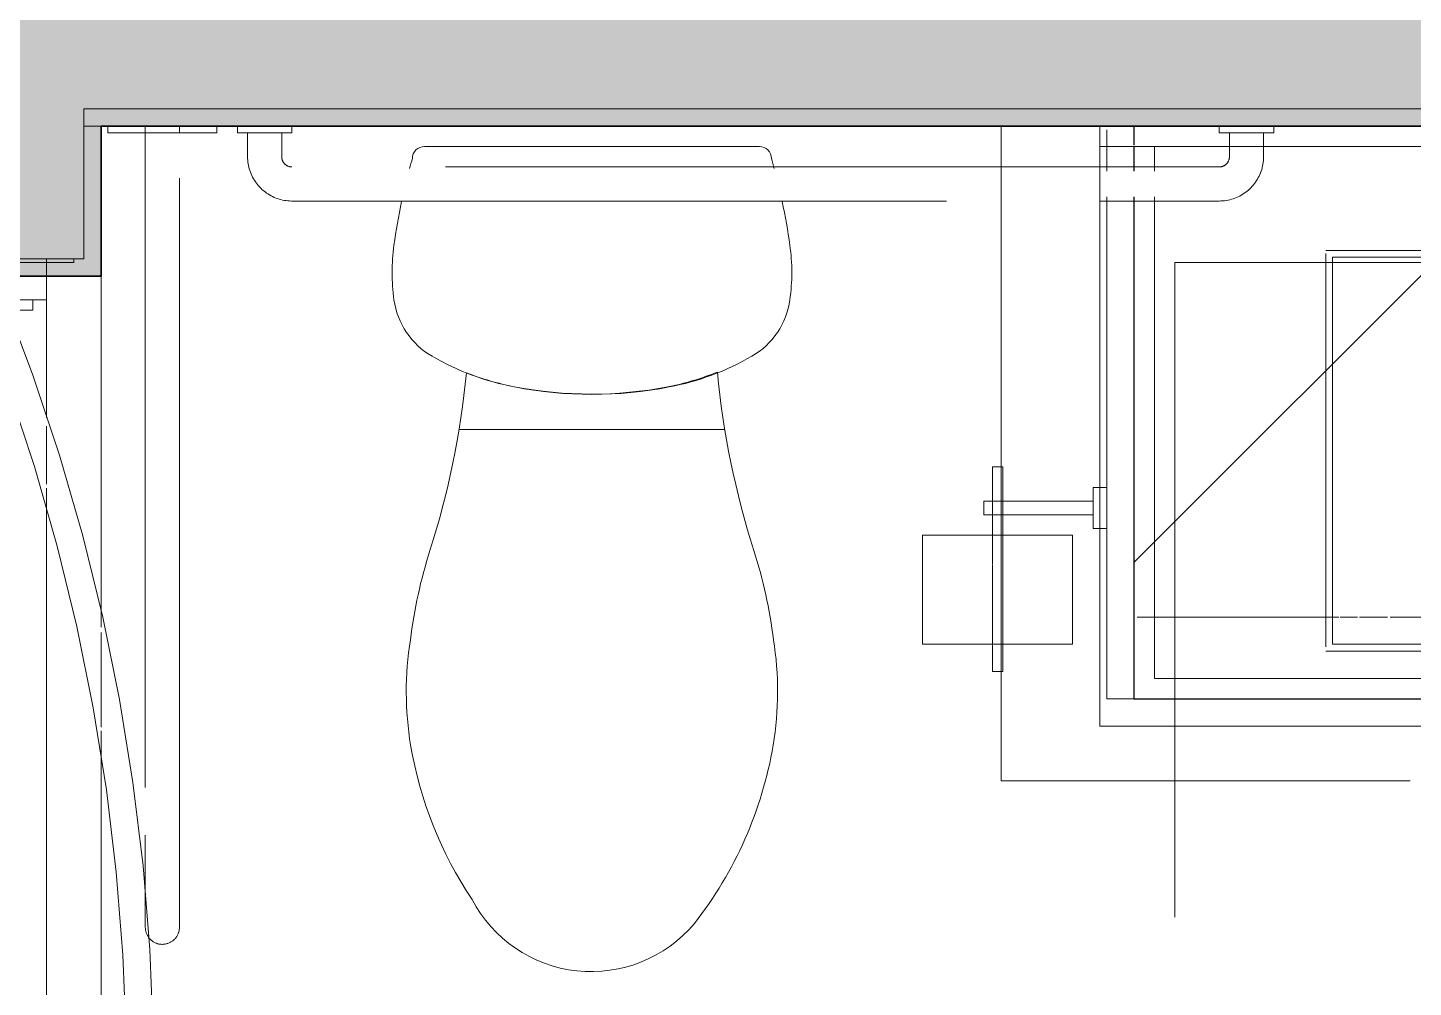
# Model space of a CAD drawing. Header units: inches. Extents: x 6 to 8416, y -388 to 6104.
# Drawn here: x 4578.4 to 4629.2, y 640.4 to 675.5 of the extents above; entities that cross this region are included whole.
import ezdxf

# ---------------------------------------------------------------- set-up
doc = ezdxf.new("R2010")
doc.units = ezdxf.units.IN
doc.header["$MEASUREMENT"] = 0
for name, pattern in [('Dash 1_16_', [48, 24, -24]), ('Hidden 1_16_', [36, 24, -12]), ('Hidden 3_16_', [13.5, 9, -4.5])]:
    doc.linetypes.add(name, pattern=pattern)
for name, color, linetype, lineweight in [('A-GENM', 13, 'Continuous', 18), ('A-WALL', 113, 'Continuous', 25), ('A-WALL-PATT', 111, 'Continuous', 35), ('I-WALL', 2, 'Continuous', 25), ('P-SANR-FIXT', 6, 'Continuous', 18), ('Q-CASE', 31, 'Continuous', 18), ('Q-SPCQ', 91, 'Continuous', 18)]:
    doc.layers.add(name, color=color, linetype=linetype, lineweight=lineweight)
pattern_1 = [(225, (510.363, 671.936), (16.97056, -16.97056), [])]

# ---------------------------------------------------------------- blocks, each defined once
blk = doc.blocks.new('GM BA Shower-Unit-Tub-Prefab-ICC ADA-AM - ICC Type B_ Option A Forward_ 60_W x 32_D-2224287-LEVEL 3 - PLAN Copy 1 Copy 1')
at = {"layer": 'A-GENM'}
blk.add_line((0, 32), (0.625, 32), dxfattribs=at)
blk = doc.blocks.new('PL BA Toilet-Unit-Two Piece-ICC ADA-AM - ICC Type B_ Side Approach_ Swing Up Bar-V403-LEVEL 3 - PLAN Copy 1 Copy 1')
at = {"layer": 'A-GENM', "linetype": 'Hidden 1_16_', "lineweight": 9}
for p, q in [((0, -5.5), (0, 0)), ((33, 0), (0, 0)), ((33, -24), (33, 0)), ((0, -17.776), (0, -5.5)), ((0, -18.375), (0, -17.776)), ((0, -22.036), (0, -18.566)), ((0, -23.078), (0, -22.178)), ((0, -46.672), (0, -23.078)), ((33, -24), (48, -24)), ((48, -56), (48, -24))]:
    blk.add_line(p, q, dxfattribs=at)
blk = doc.blocks.new('GM BA Vanity-Single - Lav Cab _ Apron-ICC ADA-AM - 33_ Sink Cab_End Panel - Forward-V405-LEVEL 3 - PLAN Copy 1 Copy 1')
at = {"layer": 'A-GENM'}
for p, q in [((0.75, 22), (0, 22)), ((0, 22), (0, 16)), ((0, 16), (0, 22)), ((0, 22), (0.75, 22)), ((0.75, 22), (0, 22)), ((0, 22), (0, 16)), ((0, 16), (0, 22)), ((0, 22), (0.75, 22)), ((0.75, 16), (0.75, 22)), ((0.75, 22), (0.75, 16)), ((1, 22), (0.75, 22)), ((0.75, 22), (1, 22)), ((35.25, 22), (1, 22)), ((1, 22), (35.25, 22)), ((35.25, 0.75), (35.25, 22)), ((35.25, 22), (35.25, 2.601)), ((8.281, 4.813), (8.281, 19)), ((8.281, 19), (26.719, 19)), ((26.719, 19), (8.281, 19)), ((8.281, 19), (8.281, 4.813)), ((26.719, 19), (26.719, 4.813)), ((26.719, 4.813), (26.719, 19)), ((0, 16), (0, 0)), ((0, 0.75), (0, 16)), ((0, 16), (0, 0.75)), ((0, 0.75), (0, 16)), ((0.75, 0), (0.75, 16)), ((0.75, 16), (0.75, 0.75)), ((16.746, 4.813), (8.281, 4.813)), ((8.281, 4.813), (16.746, 4.813)), ((16.975, 4.813), (16.746, 4.813)), ((16.746, 4.813), (16.975, 4.813)), ((17.386, 4.813), (16.975, 4.813)), ((16.975, 4.813), (17.386, 4.813)), ((17.999, 4.813), (17.531, 4.813)), ((17.531, 4.813), (17.999, 4.813)), ((18.254, 4.813), (17.999, 4.813)), ((17.999, 4.813), (18.254, 4.813)), ((26.719, 4.813), (18.254, 4.813)), ((18.254, 4.813), (26.719, 4.813)), ((35.25, 1.66), (35.25, 0.75)), ((0, 0), (0, 0.75)), ((35.25, 0.75), (0, 0.75)), ((0, 0.75), (0, 0)), ((0, 0), (0, 0.75)), ((0, 0.75), (0.75, 0.75)), ((0, 0.75), (0, 0)), ((0, 0), (0, 0.75)), ((0.75, 0.75), (0.75, 0)), ((0.75, 0.75), (35.25, 0.75)), ((35.25, 0), (35.25, 0.75)), ((35.25, 0.75), (35.25, 0)), ((35.25, 0), (35.25, 0.75)), ((35.25, 0.75), (35.25, 0)), ((0, 0), (0.75, 0)), ((0.75, 0), (0, 0)), ((0, 0), (35.25, 0)), ((0.75, 0), (0, 0)), ((0, 0), (0.75, 0)), ((0.75, 0), (0, 0)), ((35.25, 0), (0.75, 0)), ((0.75, 0), (35.25, 0)), ((35.25, 0), (0.75, 0))]:
    blk.add_line(p, q, dxfattribs=at)
blk = doc.blocks.new('z Nested-Shower Surround-Tub-Prefab - Variable-V408-LEVEL 3 - PLAN Copy 1 Copy 1')
at = {"layer": 'A-GENM', "lineweight": 9}
for p, q in [((0.125, 33), (0, 33)), ((0, 33), (0, 0)), ((0, 32), (0, 33)), ((0, 33), (0.125, 33)), ((0.125, 0.125), (0.125, 33)), ((0.125, 33), (0.125, 32)), ((0, 29.875), (0, 32)), ((0.125, 32), (0.125, 29.875))]:
    blk.add_line(p, q, dxfattribs=at)
at = {"layer": 'A-GENM'}
for p, q in [((1.5, 32), (0, 32)), ((0, 32), (0, 0)), ((0, 29.875), (0, 32)), ((0.125, 32), (0.625, 32)), ((0.625, 32), (1.5, 32)), ((1.5, 32), (5.826, 32)), ((1.5, 30.75), (1.5, 32)), ((1.5, 30.75), (1.5, 32)), ((1.5, 32), (1.5, 30.75)), ((6.125, 32), (8.252, 32)), ((8.398, 32), (9.275, 32)), ((9.275, 32), (27.125, 32))]:
    blk.add_line(p, q, dxfattribs=at)
blk = doc.blocks.new('SE BA Shower Curtain Rod-AM - 1_ Dia__ 76_ AFF-V377-LEVEL 3 - PLAN Copy 1 Copy 1')
at = {"layer": 'Q-SPCQ'}
for p, q in [((0.375, 1.5), (0, 1.5)), ((0, 1.5), (0, 0.75)), ((0, 1.5), (0, -1.5)), ((0.375, -1.5), (0.375, 1.5)), ((0.375, 0.75), (0.375, 1.5))]:
    blk.add_line(p, q, dxfattribs=at)
at = {"layer": 'Q-SPCQ', "flags": 128}
for points in [[(56.625, 0.604), (54.115, 1.547), (51.191, 2.513), (48.231, 3.362), (45.239, 4.091), (42.221, 4.7), (39.18, 5.189), (36.123, 5.555), (33.053, 5.798), (29.976, 5.919), (26.897, 5.916), (23.82, 5.791), (20.75, 5.542), (17.694, 5.171), (14.654, 4.678), (11.636, 4.063), (8.646, 3.329), (5.687, 2.475), (2.765, 1.504), (0.375, 0.605)], [(0.375, -0.464), (3.218, 0.604), (6.104, 1.558), (9.026, 2.395), (11.978, 3.115), (14.958, 3.716), (17.959, 4.198), (20.976, 4.56), (24.006, 4.8), (27.043, 4.919), (30.083, 4.916), (33.119, 4.792), (36.149, 4.547), (39.166, 4.181), (42.166, 3.694), (45.144, 3.088), (48.096, 2.363), (51.016, 1.52), (53.901, 0.562), (56.625, -0.464)]]:
    blk.add_lwpolyline(points, dxfattribs=at)
blk = doc.blocks.new('z Nested-Toilet-2 Piece - z Nested-Toilet-2 Piece-2223810-LEVEL 3 - PLAN Copy 1 Copy 1')
at = {"layer": 'P-SANR-FIXT'}
for p, q in [((-4.871, 11.127), (4.871, 11.127)), ((6.142, 0.75), (-6.142, 0.75))]:
    blk.add_line(p, q, dxfattribs=at)
for centre, radius, start, end in [((0.025, 26.068), 4.932, 27.5724, 140.0633), ((7.716, 20.256), 14.569, 141.9559, 170.343), ((-7.716, 20.256), 14.569, 9.657, 33.7552), ((5.191, 20.738), 11.999, 170.5887, 189.1414), ((-5.191, 20.738), 11.999, 350.8586, 9.4113), ((10.95, 20.977), 17.735, 186.9497, 197.762), ((-10.95, 20.977), 17.735, 342.238, 353.0503), ((-35.243, 6.16), 30.776, 5.3307, 17.7984), ((35.243, 6.16), 30.776, 162.2016, 174.6223), ((0, -4.969), 14.81, 78.9622, 101.0378), ((0.023, -4.972), 14.801, 78.9962, 100.9333), ((-1.009, 0.027), 9.713, 100.8378, 119.9635), ((-0.935, 0.044), 9.694, 100.9973, 112.2131), ((1.009, 0.027), 9.713, 60.0365, 79.1622), ((1.014, 0.023), 9.709, 68.3062, 79.1105), ((-4.438, 5.975), 2.848, 119.9635, 172.0365), ((4.438, 5.975), 2.848, 7.9635, 60.0365), ((-0.11, 5.37), 7.218, 172.0365, 187.9635), ((0.11, 5.37), 7.218, 352.0365, 7.9635), ((15.604, 7.568), 23.085, 187.9635, 192), ((-15.604, 7.568), 23.085, 348, 352.0365), ((15.604, 7.568), 23.085, 195.0873, 196.0365), ((-15.604, 7.568), 23.085, 343.9635, 344.9127), ((-6.142, 1.191), 0.441, 180, 270), ((6.142, 1.191), 0.441, 270, 0)]:
    blk.add_arc(centre, radius, start, end, dxfattribs=at)
blk = doc.blocks.new('z Nested-Toilet Grab Bars - z Nested-Toilet Grab Bars-V411-LEVEL 3 - PLAN Copy 1 Copy 1')
at = {"layer": 'A-GENM', "linetype": 'Dash 1_16_', "lineweight": 9}
for p, q in [((-1.753, 29.754), (-1.738, 29.733)), ((-1.738, 29.733), (-1.724, 29.713)), ((-1.724, 29.713), (-1.711, 29.691)), ((-1.687, 29.647), (-1.677, 29.625)), ((-1.677, 29.625), (-1.667, 29.601)), ((-1.667, 29.601), (-1.659, 29.578)), ((-1.659, 29.578), (-1.651, 29.554)), ((-1.651, 29.554), (-1.645, 29.53)), ((-1.645, 29.53), (-1.639, 29.506)), ((-1.639, 29.506), (-1.634, 29.481)), ((-1.634, 29.481), (-1.63, 29.457)), ((-1.63, 29.457), (-1.628, 29.432)), ((-1.628, 29.432), (-1.626, 29.407)), ((-1.626, 29.407), (-1.625, 29.382)), ((-1.625, 29.382), (-1.625, 29.375)), ((-1.625, 29.371), (-1.625, 29.375)), ((-1.625, 29.375), (-1.625, 29.372)), ((-1.625, 29.372), (-1.625, 29.364)), ((-1.625, 29.361), (-1.625, 29.371)), ((-1.625, 29.364), (-1.625, 29.351)), ((-1.625, 29.346), (-1.625, 29.361)), ((-1.625, 29.351), (-1.625, 29.332)), ((-1.625, 29.326), (-1.625, 29.346)), ((-1.625, 29.332), (-1.625, 29.308)), ((-1.625, 29.3), (-1.625, 29.326)), ((-1.625, 29.308), (-1.625, 29.278)), ((-1.625, 29.269), (-1.625, 29.3)), ((-1.625, 29.278), (-1.625, 29.244)), ((-1.625, 29.233), (-1.625, 29.269)), ((-1.625, 29.244), (-1.625, 29.204)), ((-1.625, 29.192), (-1.625, 29.233)), ((-1.625, 29.204), (-1.625, 29.159)), ((-1.625, 29.146), (-1.625, 29.192)), ((-1.625, 29.159), (-1.625, 29.109)), ((-1.625, 29.094), (-1.625, 29.146)), ((-1.625, 29.109), (-1.625, 29.054)), ((-1.625, 29.038), (-1.625, 29.094)), ((-1.625, 29.054), (-1.625, 28.994)), ((-1.625, 28.977), (-1.625, 29.038)), ((-1.625, 28.994), (-1.625, 28.929)), ((-1.625, 28.911), (-1.625, 28.977)), ((-1.625, 28.929), (-1.625, 28.859)), ((-1.625, 28.84), (-1.625, 28.911)), ((-1.625, 28.859), (-1.625, 28.786)), ((-1.625, 28.765), (-1.625, 28.84)), ((-1.625, 28.786), (-1.625, 28.707)), ((-1.625, 28.685), (-1.625, 28.765)), ((-1.625, 28.537), (-1.625, 28.446)), ((-1.625, 28.421), (-1.625, 28.513)), ((-1.625, 28.446), (-1.625, 28.351)), ((-1.625, 28.325), (-1.625, 28.421)), ((-1.625, 28.351), (-1.625, 28.253)), ((-1.625, 28.225), (-1.625, 28.325)), ((-1.625, 28.253), (-1.625, 28.15)), ((-2.875, 26), (-2.875, 25.916)), ((-2.875, 26), (-2.875, 0.25)), ((-2.875, 25.916), (-2.875, 0.25)), ((-1.625, 0.25), (-1.625, 26)), ((-1.625, 0.25), (-1.625, 26)), ((-41.75, 2.566), (-41.807, 2.535)), ((-41.692, 2.595), (-41.75, 2.566)), ((-41.633, 2.622), (-41.692, 2.595)), ((-41.572, 2.646), (-41.633, 2.622)), ((-41.511, 2.668), (-41.572, 2.646)), ((-41.449, 2.687), (-41.511, 2.668)), ((-41.386, 2.703), (-41.449, 2.687)), ((-41.323, 2.718), (-41.386, 2.703)), ((-41.259, 2.729), (-41.323, 2.718)), ((-41.195, 2.738), (-41.259, 2.729)), ((-41.13, 2.745), (-41.195, 2.738)), ((-41.065, 2.749), (-41.13, 2.745)), ((-41, 2.75), (-41.065, 2.749)), ((-36.625, 2.75), (-41, 2.75)), ((-7, 2.75), (-36.625, 2.75)), ((-42.331, 2.057), (-42.367, 2.003)), ((-42.293, 2.109), (-42.331, 2.057)), ((-42.252, 2.16), (-42.293, 2.109)), ((-42.21, 2.21), (-42.252, 2.16)), ((-42.166, 2.257), (-42.21, 2.21)), ((-42.119, 2.303), (-42.166, 2.257)), ((-42.072, 2.347), (-42.119, 2.303)), ((-42.022, 2.389), (-42.072, 2.347)), ((-41.97, 2.428), (-42.022, 2.389)), ((-41.918, 2.466), (-41.97, 2.428)), ((-41.863, 2.502), (-41.918, 2.466)), ((-41.807, 2.535), (-41.863, 2.502)), ((-42.574, 1.528), (-42.589, 1.465)), ((-42.557, 1.591), (-42.574, 1.528)), ((-42.537, 1.653), (-42.557, 1.591)), ((-42.515, 1.714), (-42.537, 1.653)), ((-42.49, 1.774), (-42.515, 1.714)), ((-42.463, 1.833), (-42.49, 1.774)), ((-42.433, 1.891), (-42.463, 1.833)), ((-42.401, 1.948), (-42.433, 1.891)), ((-42.367, 2.003), (-42.401, 1.948)), ((-42.623, 1.208), (-42.625, 1.143)), ((-42.625, 1.143), (-42.625, 1.125)), ((-42.625, 1.125), (-42.625, 0.75)), ((-42.618, 1.272), (-42.623, 1.208)), ((-42.611, 1.337), (-42.618, 1.272)), ((-42.601, 1.401), (-42.611, 1.337)), ((-42.589, 1.465), (-42.601, 1.401)), ((-41.375, 1.14), (-41.374, 1.155)), ((-41.375, 1.125), (-41.375, 1.14)), ((-41.375, 0.75), (-41.375, 1.125)), ((-41.374, 1.155), (-41.372, 1.17)), ((-41.372, 1.17), (-41.37, 1.185)), ((-41.37, 1.185), (-41.368, 1.2)), ((-41.368, 1.2), (-41.364, 1.214)), ((-41.364, 1.214), (-41.36, 1.229)), ((-41.36, 1.229), (-41.356, 1.243)), ((-41.356, 1.243), (-41.351, 1.257)), ((-41.351, 1.257), (-41.345, 1.271)), ((-41.345, 1.271), (-41.339, 1.285)), ((-41.339, 1.285), (-41.333, 1.298)), ((-41.333, 1.298), (-41.325, 1.311)), ((-41.325, 1.311), (-41.318, 1.324)), ((-41.318, 1.324), (-41.31, 1.337)), ((-41.31, 1.337), (-41.301, 1.349)), ((-41.301, 1.349), (-41.292, 1.361)), ((-41.292, 1.361), (-41.282, 1.372)), ((-41.282, 1.372), (-41.272, 1.383)), ((-41.272, 1.383), (-41.261, 1.394)), ((-41.261, 1.394), (-41.25, 1.404)), ((-41.25, 1.404), (-41.239, 1.414)), ((-41.239, 1.414), (-41.227, 1.423)), ((-41.227, 1.423), (-41.215, 1.432)), ((-41.215, 1.432), (-41.203, 1.441)), ((-41.203, 1.441), (-41.19, 1.448)), ((-41.19, 1.448), (-41.177, 1.456)), ((-41.177, 1.456), (-41.163, 1.463)), ((-41.163, 1.463), (-41.15, 1.469)), ((-41.15, 1.469), (-41.136, 1.475)), ((-41.136, 1.475), (-41.122, 1.48)), ((-41.122, 1.48), (-41.108, 1.484)), ((-41.108, 1.484), (-41.093, 1.488)), ((-41.093, 1.488), (-41.078, 1.492)), ((-41.078, 1.492), (-41.064, 1.495)), ((-41.064, 1.495), (-41.049, 1.497)), ((-41.049, 1.497), (-41.034, 1.498)), ((-41.034, 1.498), (-41.019, 1.5)), ((-41.019, 1.5), (-41.004, 1.5)), ((-41.004, 1.5), (-41, 1.5)), ((-41, 1.5), (-36.625, 1.5)), ((-36.625, 1.5), (-7, 1.5)), ((-6.625, 1.125), (-6.625, 0.25)), ((-5.375, 0.25), (-5.375, 1.125)), ((-42.625, 0.75), (-42.625, 0.25)), ((-41.375, 0.25), (-41.375, 0.75)), ((-43, 0.25), (-43, 0)), ((-42.901, 0.25), (-43, 0.25)), ((-42.901, 0.25), (-43, 0.25)), ((-41.099, 0.25), (-42.901, 0.25)), ((-42.623, 0.25), (-42.901, 0.25)), ((-42.625, 0.25), (-42.563, 0.25)), ((-42.625, 0.25), (-42.563, 0.25)), ((-42.223, 0.25), (-42.623, 0.25)), ((-42.563, 0.25), (-42.39, 0.25)), ((-42.563, 0.25), (-41.437, 0.25)), ((-42.39, 0.25), (-42.139, 0.25)), ((-41.777, 0.25), (-42.223, 0.25)), ((-42.139, 0.25), (-41.861, 0.25)), ((-41.861, 0.25), (-41.61, 0.25)), ((-41.377, 0.25), (-41.777, 0.25)), ((-41.61, 0.25), (-41.437, 0.25)), ((-41.437, 0.25), (-41.375, 0.25)), ((-41.437, 0.25), (-41.375, 0.25)), ((-41.099, 0.25), (-41.377, 0.25)), ((-41, 0.25), (-41.099, 0.25)), ((-41, 0.25), (-41.099, 0.25)), ((-41, 0), (-41, 0.25)), ((-7, 0.25), (-7, 0)), ((-5, 0.25), (-7, 0.25)), ((-5, 0.25), (-7, 0.25)), ((-6.625, 0.25), (-5.375, 0.25)), ((-6.625, 0.25), (-5.375, 0.25)), ((-5, 0), (-5, 0.25)), ((-2.854, 0.25), (-4.25, 0.25)), ((-4.25, 0.25), (-0.25, 0.25)), ((-4.25, 0.25), (-4.25, 0)), ((-4.25, 0.25), (-4.25, 0)), ((-2.875, 0.25), (-2.875, 0)), ((-2.875, 0.25), (-2.875, 0)), ((-0.25, 0.25), (-1.647, 0.25)), ((-1.625, 0), (-1.625, 0.25)), ((-1.625, 0), (-1.625, 0.25)), ((-0.25, 0.25), (-0.25, 0)), ((-0.25, 0), (-0.25, 0.25)), ((-43, 0), (-42.901, 0)), ((-43, 0), (-42.901, 0)), ((-42.901, 0), (-42.623, 0)), ((-42.901, 0), (-42.623, 0)), ((-42.623, 0), (-42.223, 0)), ((-42.623, 0), (-42.223, 0)), ((-42.223, 0), (-41.777, 0)), ((-42.223, 0), (-41.777, 0)), ((-41.777, 0), (-41.377, 0)), ((-41.777, 0), (-41.377, 0)), ((-41.377, 0), (-41.099, 0)), ((-41.377, 0), (-41.099, 0)), ((-41.099, 0), (-41, 0)), ((-41.099, 0), (-41, 0)), ((-7, 0), (-6.901, 0)), ((-7, 0), (-6.901, 0)), ((-6.901, 0), (-6.623, 0)), ((-6.901, 0), (-6.623, 0)), ((-6.623, 0), (-6.223, 0)), ((-6.623, 0), (-6.223, 0)), ((-6.223, 0), (-5.777, 0)), ((-6.223, 0), (-5.777, 0)), ((-5.777, 0), (-5.377, 0)), ((-5.777, 0), (-5.377, 0)), ((-5.377, 0), (-5.099, 0)), ((-5.377, 0), (-5.099, 0)), ((-5.099, 0), (-5, 0)), ((-5.099, 0), (-5, 0)), ((-0.25, 0), (-4.25, 0)), ((-4.25, 0), (-2.854, 0)), ((-2.875, 0), (-2.854, 0)), ((-2.875, 0), (-2.854, 0)), ((-2.875, 0), (-2.854, 0)), ((-2.875, 0), (-2.25, 0)), ((-2.854, 0), (-2.791, 0)), ((-2.854, 0), (-2.791, 0)), ((-2.854, 0), (-2.791, 0)), ((-2.791, 0), (-2.692, 0)), ((-2.791, 0), (-2.692, 0)), ((-2.791, 0), (-2.692, 0)), ((-2.692, 0), (-2.562, 0)), ((-2.692, 0), (-2.562, 0)), ((-2.692, 0), (-2.562, 0)), ((-2.562, 0), (-2.412, 0)), ((-2.562, 0), (-2.412, 0)), ((-2.562, 0), (-2.412, 0)), ((-2.412, 0), (-2.25, 0)), ((-2.412, 0), (-2.25, 0)), ((-2.412, 0), (-2.25, 0)), ((-2.25, 0), (-2.088, 0)), ((-2.25, 0), (-2.088, 0)), ((-2.25, 0), (-2.088, 0)), ((-2.25, 0), (-1.625, 0)), ((-2.088, 0), (-1.937, 0)), ((-2.088, 0), (-1.937, 0)), ((-2.088, 0), (-1.937, 0)), ((-1.937, 0), (-1.808, 0)), ((-1.937, 0), (-1.808, 0)), ((-1.937, 0), (-1.808, 0)), ((-1.808, 0), (-1.709, 0)), ((-1.808, 0), (-1.709, 0)), ((-1.808, 0), (-1.709, 0)), ((-1.709, 0), (-1.646, 0)), ((-1.709, 0), (-1.646, 0)), ((-1.709, 0), (-1.646, 0)), ((-1.646, 0), (-0.25, 0)), ((-1.646, 0), (-1.625, 0)), ((-1.646, 0), (-1.625, 0)), ((-1.646, 0), (-1.625, 0))]:
    blk.add_line(p, q, dxfattribs=at)
at = {"layer": 'A-GENM', "linetype": 'Dash 1_16_', "lineweight": 9, "flags": 128}
for points in [[(-2.875, 29.375), (-2.875, 29.4), (-2.873, 29.425), (-2.871, 29.45), (-2.867, 29.475), (-2.863, 29.499), (-2.857, 29.524), (-2.851, 29.548), (-2.843, 29.572), (-2.835, 29.595), (-2.826, 29.618), (-2.815, 29.641), (-2.804, 29.664), (-2.792, 29.686), (-2.78, 29.707), (-2.766, 29.728), (-2.751, 29.748), (-2.736, 29.768), (-2.72, 29.787), (-2.703, 29.806), (-2.685, 29.823), (-2.667, 29.84), (-2.648, 29.857), (-2.629, 29.872), (-2.608, 29.887), (-2.588, 29.901), (-2.566, 29.914), (-2.545, 29.926), (-2.522, 29.938), (-2.5, 29.948), (-2.476, 29.958), (-2.453, 29.966), (-2.429, 29.974), (-2.405, 29.98), (-2.381, 29.986), (-2.356, 29.991), (-2.332, 29.995), (-2.307, 29.997), (-2.282, 29.999), (-2.257, 30), (-2.25, 30)], [(-2.25, 30), (-2.225, 30), (-2.2, 29.998), (-2.175, 29.996), (-2.15, 29.992), (-2.126, 29.988), (-2.101, 29.982), (-2.077, 29.976), (-2.053, 29.968), (-2.03, 29.96), (-2.007, 29.951), (-1.984, 29.94), (-1.961, 29.929), (-1.939, 29.917), (-1.918, 29.905), (-1.897, 29.891), (-1.877, 29.876), (-1.857, 29.861), (-1.838, 29.845), (-1.819, 29.828), (-1.802, 29.81), (-1.785, 29.792), (-1.768, 29.773), (-1.753, 29.754)], [(-1.711, 29.691), (-1.699, 29.67), (-1.687, 29.647)], [(-2.875, 29.375), (-2.875, 29.372), (-2.875, 29.364), (-2.875, 29.351), (-2.875, 29.332), (-2.875, 29.308), (-2.875, 29.278), (-2.875, 29.244), (-2.875, 29.204), (-2.875, 29.159), (-2.875, 29.109), (-2.875, 29.054), (-2.875, 28.994), (-2.875, 28.929), (-2.875, 28.859), (-2.875, 28.786), (-2.875, 28.707), (-2.875, 28.624), (-2.875, 28.537), (-2.875, 28.446), (-2.875, 28.351), (-2.875, 28.253), (-2.875, 28.15), (-2.875, 28.045), (-2.875, 27.936), (-2.875, 27.824), (-2.875, 27.708), (-2.875, 27.591), (-2.875, 27.47), (-2.875, 27.348), (-2.875, 27.223), (-2.875, 27.096), (-2.875, 26.968), (-2.875, 26.838), (-2.875, 26.706), (-2.875, 26.574), (-2.875, 26.44), (-2.875, 26.306), (-2.875, 26.171), (-2.875, 26.036), (-2.875, 26)], [(-2.875, 26), (-2.875, 26.135), (-2.875, 26.27), (-2.875, 26.404), (-2.875, 26.538), (-2.875, 26.671), (-2.875, 26.802), (-2.875, 26.933), (-2.875, 27.062), (-2.875, 27.189), (-2.875, 27.314), (-2.875, 27.438), (-2.875, 27.559), (-2.875, 27.677), (-2.875, 27.793), (-2.875, 27.906), (-2.875, 28.016), (-2.875, 28.122), (-2.875, 28.225), (-2.875, 28.325), (-2.875, 28.421), (-2.875, 28.513), (-2.875, 28.601), (-2.875, 28.685), (-2.875, 28.765), (-2.875, 28.84), (-2.875, 28.911), (-2.875, 28.977), (-2.875, 29.038), (-2.875, 29.094), (-2.875, 29.146), (-2.875, 29.192), (-2.875, 29.233), (-2.875, 29.269), (-2.875, 29.3), (-2.875, 29.326), (-2.875, 29.346), (-2.875, 29.361), (-2.875, 29.371), (-2.875, 29.375)], [(-1.625, 28.707), (-1.625, 28.624), (-1.625, 28.537)], [(-1.625, 28.513), (-1.625, 28.601), (-1.625, 28.685)], [(-1.625, 26), (-1.625, 26.135), (-1.625, 26.27), (-1.625, 26.404), (-1.625, 26.538), (-1.625, 26.671), (-1.625, 26.802), (-1.625, 26.933), (-1.625, 27.062), (-1.625, 27.189), (-1.625, 27.314), (-1.625, 27.438), (-1.625, 27.559), (-1.625, 27.677), (-1.625, 27.793), (-1.625, 27.906), (-1.625, 28.016), (-1.625, 28.122), (-1.625, 28.225)], [(-1.625, 28.15), (-1.625, 28.045), (-1.625, 27.936), (-1.625, 27.824), (-1.625, 27.708), (-1.625, 27.591), (-1.625, 27.47), (-1.625, 27.348), (-1.625, 27.223), (-1.625, 27.096), (-1.625, 26.968), (-1.625, 26.838), (-1.625, 26.706), (-1.625, 26.574), (-1.625, 26.44), (-1.625, 26.306), (-1.625, 26.171), (-1.625, 26.036), (-1.625, 26)], [(-5.375, 1.125), (-5.376, 1.19), (-5.38, 1.255), (-5.387, 1.32), (-5.396, 1.384), (-5.407, 1.448), (-5.422, 1.511), (-5.438, 1.574), (-5.457, 1.636), (-5.479, 1.697), (-5.503, 1.758), (-5.53, 1.817), (-5.559, 1.875), (-5.59, 1.932), (-5.623, 1.988), (-5.659, 2.043), (-5.697, 2.095), (-5.736, 2.147), (-5.778, 2.197), (-5.822, 2.244), (-5.868, 2.291), (-5.915, 2.335), (-5.965, 2.377), (-6.016, 2.418), (-6.068, 2.456), (-6.122, 2.492), (-6.177, 2.526), (-6.234, 2.558), (-6.292, 2.588), (-6.351, 2.615), (-6.411, 2.64), (-6.472, 2.662), (-6.534, 2.682), (-6.597, 2.699), (-6.66, 2.714), (-6.724, 2.726), (-6.788, 2.736), (-6.853, 2.743), (-6.917, 2.748), (-6.982, 2.75), (-7, 2.75)], [(-7, 1.5), (-6.985, 1.5), (-6.97, 1.499), (-6.955, 1.497), (-6.94, 1.495), (-6.925, 1.493), (-6.911, 1.489), (-6.896, 1.485), (-6.882, 1.481), (-6.868, 1.476), (-6.854, 1.47), (-6.84, 1.464), (-6.827, 1.458), (-6.814, 1.45), (-6.801, 1.443), (-6.788, 1.435), (-6.776, 1.426), (-6.764, 1.417), (-6.753, 1.407), (-6.742, 1.397), (-6.731, 1.386), (-6.721, 1.375), (-6.711, 1.364), (-6.702, 1.352), (-6.693, 1.34), (-6.684, 1.328), (-6.677, 1.315), (-6.669, 1.302), (-6.662, 1.288), (-6.656, 1.275), (-6.65, 1.261), (-6.645, 1.247), (-6.641, 1.233), (-6.637, 1.218), (-6.633, 1.203), (-6.63, 1.189), (-6.628, 1.174), (-6.627, 1.159), (-6.625, 1.144), (-6.625, 1.129), (-6.625, 1.125)]]:
    blk.add_lwpolyline(points, dxfattribs=at)
blk = doc.blocks.new('z Nested-Lav Basin-Rectangular - Rectangular-V389-LEVEL 3 - PLAN Copy 1 Copy 1')
at = {"layer": 'P-SANR-FIXT', "lineweight": 9}
for p, q in [((-9.469, 7.301), (9.469, 7.301)), ((-9.469, 7.141), (-9.469, -7.282)), ((9.469, -7.278), (9.469, 7.139)), ((-9.219, -7.137), (-9.219, 7.051)), ((-9.219, 7.051), (9.219, 7.051)), ((9.219, 7.051), (9.219, -7.137)), ((-0.764, -7.387), (-9.469, -7.387)), ((-0.754, -7.137), (-9.219, -7.137)), ((-0.768, -7.387), (-0.537, -7.387)), ((-0.534, -7.387), (-0.764, -7.387)), ((-0.528, -7.137), (-0.759, -7.137)), ((-0.525, -7.137), (-0.754, -7.137)), ((-0.537, -7.387), (-0.073, -7.387)), ((-0.073, -7.387), (-0.534, -7.387)), ((-0.114, -7.137), (-0.528, -7.137)), ((-0.114, -7.137), (-0.525, -7.137)), ((0.499, -7.137), (0.031, -7.137)), ((0.501, -7.137), (0.031, -7.137)), ((0.032, -7.387), (0.51, -7.387)), ((0.508, -7.387), (0.032, -7.387)), ((0.754, -7.137), (0.499, -7.137)), ((0.759, -7.137), (0.501, -7.137)), ((0.764, -7.387), (0.508, -7.387)), ((0.51, -7.387), (0.768, -7.387)), ((9.219, -7.137), (0.754, -7.137)), ((9.469, -7.387), (0.764, -7.387))]:
    blk.add_line(p, q, dxfattribs=at)
at = {"layer": 'P-SANR-FIXT', "lineweight": 9, "flags": 128}
for points in [[(9.469, 7.301), (9.231, 7.301), (8.531, 7.301), (7.403, 7.301), (5.904, 7.301), (4.108, 7.301), (2.107, 7.301), (0, 7.301), (-2.107, 7.301), (-4.108, 7.301), (-5.904, 7.301), (-7.403, 7.301), (-8.531, 7.301), (-9.231, 7.301), (-9.469, 7.301)], [(-9.219, 7.051), (-8.988, 7.051), (-8.306, 7.051), (-7.208, 7.051), (-5.748, 7.051), (-4, 7.051), (-2.051, 7.051), (0, 7.051), (2.051, 7.051), (4, 7.051), (5.748, 7.051), (7.208, 7.051), (8.306, 7.051), (8.988, 7.051), (9.219, 7.051)], [(-9.469, -7.387), (-9.231, -7.387), (-8.531, -7.387), (-7.403, -7.387), (-5.904, -7.387), (-4.108, -7.387), (-2.107, -7.387), (-0.768, -7.387)], [(-0.759, -7.137), (-2.051, -7.137), (-4, -7.137), (-5.748, -7.137), (-7.208, -7.137), (-8.306, -7.137), (-8.988, -7.137), (-9.219, -7.137)], [(9.219, -7.137), (8.988, -7.137), (8.306, -7.137), (7.208, -7.137), (5.748, -7.137), (4, -7.137), (2.051, -7.137), (0.759, -7.137)], [(0.768, -7.387), (2.107, -7.387), (4.108, -7.387), (5.904, -7.387), (7.403, -7.387), (8.531, -7.387), (9.231, -7.387), (9.469, -7.387)]]:
    blk.add_lwpolyline(points, dxfattribs=at)
at = {"layer": 'P-SANR-FIXT'}
blk.add_circle((0, -2.637), 0.875, dxfattribs=at)
at = {"layer": 'P-SANR-FIXT', "lineweight": 9}
for points in [[(-0.875, -2.637), (-0.875, -2.535), (-0.839, -2.331), (-0.684, -2.062), (-0.447, -1.863), (-0.155, -1.757), (0.155, -1.757), (0.447, -1.863), (0.684, -2.063), (0.839, -2.331), (0.875, -2.535), (0.875, -2.637)], [(-0.438, -1.879), (-0.526, -1.93), (-0.605, -1.996), (-0.67, -2.074)], [(-0.152, -1.775), (-0.252, -1.793), (-0.349, -1.828), (-0.438, -1.879)], [(0.152, -1.775), (0.052, -1.757), (-0.052, -1.757), (-0.152, -1.775)], [(0.438, -1.879), (0.349, -1.828), (0.252, -1.793), (0.152, -1.775)], [(0.67, -2.074), (0.605, -1.996), (0.526, -1.93), (0.438, -1.879)], [(-0.822, -2.337), (-0.857, -2.433), (-0.875, -2.535), (-0.875, -2.637)], [(-0.67, -2.074), (-0.736, -2.152), (-0.787, -2.242), (-0.822, -2.337)], [(0.822, -2.337), (0.787, -2.242), (0.736, -2.152), (0.67, -2.074)], [(0.875, -2.637), (0.875, -2.535), (0.857, -2.433), (0.822, -2.337)], [(-0.875, -2.637), (-0.875, -2.738), (-0.857, -2.84), (-0.822, -2.936)], [(0.875, -2.637), (0.875, -2.738), (0.839, -2.942), (0.684, -3.21), (0.447, -3.41), (0.155, -3.516), (-0.155, -3.516), (-0.447, -3.41), (-0.684, -3.211), (-0.839, -2.942), (-0.875, -2.738), (-0.875, -2.637)], [(-0.822, -2.936), (-0.787, -3.032), (-0.736, -3.121), (-0.67, -3.199)], [(0.67, -3.199), (0.736, -3.121), (0.787, -3.031), (0.822, -2.936)], [(0.822, -2.936), (0.857, -2.84), (0.875, -2.738), (0.875, -2.637)], [(-0.67, -3.199), (-0.605, -3.277), (-0.526, -3.343), (-0.438, -3.394)], [(-0.438, -3.394), (-0.349, -3.445), (-0.252, -3.481), (-0.152, -3.498)], [(-0.152, -3.498), (-0.052, -3.516), (0.052, -3.516), (0.152, -3.498)], [(0.152, -3.498), (0.252, -3.481), (0.349, -3.445), (0.438, -3.394)], [(0.438, -3.394), (0.526, -3.343), (0.605, -3.277), (0.67, -3.199)]]:
    blk.add_open_spline(points, degree=3, dxfattribs=at)
blk = doc.blocks.new('z Nested-Clearance-Plumbing-AM - Clearance-2258215-LEVEL 3 - PLAN Copy 1 Copy 1')
at = {"layer": 'A-GENM', "linetype": 'Hidden 1_16_', "lineweight": 9}
for p, q in [((15, 0), (15, 48)), ((0.748, 0), (15, 0))]:
    blk.add_line(p, q, dxfattribs=at)
blk = doc.blocks.new('CW BA Var LW - Double Doors _ Apron - AM - W x H x 21_ D - 5 1_2_ Apron-V1397-LEVEL 3 - PLAN Copy 1 Copy 1')
at = {"layer": 'Q-CASE', "lineweight": 9}
h = blk.add_hatch(dxfattribs=at)
h.set_pattern_fill('FP_141', color=256, style=0, pattern_type=2)
h.set_pattern_definition(pattern_1)
h.paths.add_polyline_path([(-13.512, 21), (-14.262, 21), (-14.262, 0), (18.738, 0), (18.738, 21), (-12.502, 21)])
h.paths.add_polyline_path([(-6.981, 20.25), (17.988, 20.25), (17.988, 0.75), (-13.512, 0.75), (-13.512, 20.25), (-8.305, 20.25)])
h = blk.add_hatch(dxfattribs=at)
h.set_pattern_fill('FP_141', color=256, style=0, pattern_type=2)
h.set_pattern_definition(pattern_1)
h.paths.add_polyline_path([(-13.512, 20.25), (-13.512, 0.75), (17.988, 0.75), (17.988, 20.25), (-10.432, 20.25)])
for p, q in [((-14.262, 16), (-14.262, 21)), ((-14.262, 21), (-14.262, 16)), ((-14.262, 21), (18.738, 21)), ((-14.262, 21), (18.738, 21)), ((-14.262, 21), (18.738, 21)), ((18.738, 2.688), (18.738, 21)), ((18.738, 21), (18.738, 2.601)), ((-13.512, 0.75), (-13.512, 20.25)), ((-13.512, 20.25), (17.988, 20.25)), ((17.988, 20.25), (-13.512, 20.25)), ((-13.512, 20.25), (-13.512, 0.75)), ((17.988, 20.25), (17.988, 2.601)), ((17.988, 2.688), (17.988, 20.25)), ((-14.262, 16), (-14.262, 18)), ((-14.262, 18), (-14.262, 16)), ((-14.151, 18), (-7.209, 18)), ((-14.151, 18), (-7.209, 18)), ((-7.209, 18), (-6.981, 18)), ((-7.209, 18), (-6.981, 18)), ((-6.965, 18), (-6.75, 18)), ((-6.965, 18), (-6.75, 18)), ((-6.702, 18), (-6.068, 18)), ((-6.702, 18), (-6.068, 18)), ((-5.991, 18), (-4.97, 18)), ((-5.991, 18), (-4.97, 18)), ((-4.867, 18), (-3.51, 18)), ((-4.867, 18), (-3.51, 18)), ((-3.387, 18), (-1.762, 18)), ((-3.387, 18), (-1.762, 18)), ((-1.625, 18), (0.186, 18)), ((-1.625, 18), (0.186, 18)), ((0.338, 18), (2.164, 18)), ((0.338, 18), (2.164, 18)), ((2.311, 18), (4.138, 18)), ((2.311, 18), (4.138, 18)), ((4.289, 18), (6.1, 18)), ((4.289, 18), (6.1, 18)), ((6.238, 18), (7.862, 18)), ((6.238, 18), (7.862, 18)), ((7.986, 18), (9.342, 18)), ((7.986, 18), (9.342, 18)), ((9.445, 18), (10.466, 18)), ((9.445, 18), (10.466, 18)), ((10.544, 18), (11.177, 18)), ((10.544, 18), (11.177, 18)), ((11.225, 18), (11.44, 18)), ((11.225, 18), (11.44, 18)), ((11.456, 18), (11.685, 18)), ((11.456, 18), (11.685, 18)), ((11.685, 18), (17.988, 18)), ((11.685, 18), (17.988, 18)), ((18.002, 18), (18.627, 18)), ((18.002, 18), (18.627, 18)), ((18.738, 2.688), (18.738, 18)), ((18.738, 18), (18.738, 2.688)), ((-14.262, 0.75), (-14.262, 16)), ((-14.262, 16), (-14.262, 0.75)), ((-14.262, 0.75), (-14.262, 16)), ((-14.262, 16), (-14.262, 0.75)), ((17.988, 1.655), (17.988, 0.75)), ((17.988, 0.75), (17.988, 1.568)), ((18.738, 1.657), (18.738, 0.75)), ((18.738, 0.75), (18.738, 1.57)), ((18.738, 0.75), (18.738, 1.57)), ((18.738, 1.57), (18.738, 0.75)), ((-14.262, 0), (-14.262, 0.581)), ((-14.262, 0.581), (-14.262, 0)), ((-14.262, 0), (-14.262, 0.581)), ((-14.262, 0.581), (-14.262, 0)), ((17.988, 0.75), (-13.512, 0.75)), ((-13.512, 0.75), (17.988, 0.75)), ((18.738, 0), (18.738, 0.705)), ((18.738, 0.705), (18.738, 0)), ((18.738, 0), (18.738, 0.705)), ((18.738, 0.705), (18.738, 0)), ((18.738, 0), (-14.262, 0)), ((-14.262, 0), (18.738, 0)), ((18.738, 0), (-14.262, 0)), ((-14.262, 0), (18.738, 0))]:
    blk.add_line(p, q, dxfattribs=at)
at = {"layer": 'Q-CASE', "lineweight": 25}
for p, q in [((18.738, 21), (-14.262, 21)), ((-14.262, 21), (-14.262, 16)), ((18.738, 2.601), (18.738, 21)), ((-14.262, 16), (-14.262, 0.75)), ((18.738, 0.75), (18.738, 1.657)), ((-14.262, 0.581), (-14.262, 0)), ((18.738, 0), (18.738, 0.705)), ((-14.262, 0), (18.738, 0))]:
    blk.add_line(p, q, dxfattribs=at)
at = {"layer": 'Q-CASE', "linetype": 'Hidden 3_16_', "lineweight": 9}
for p, q in [((-14.262, 16), (-14.262, 21)), ((-14.262, 21), (-14.262, 18)), ((-14.262, 21), (18.738, 21)), ((-14.262, 21), (18.738, 21)), ((18.738, 18), (18.738, 21)), ((18.738, 21), (18.738, 2.688)), ((-13.512, 0.75), (-13.512, 20.25)), ((-13.512, 20.25), (17.988, 20.25)), ((17.988, 20.25), (-13.512, 20.25)), ((-13.512, 20.25), (-13.512, 0.75)), ((17.988, 20.25), (17.988, 2.688)), ((17.988, 2.688), (17.988, 20.25)), ((-14.262, 18), (-14.262, 16)), ((-14.151, 18), (-7.209, 18)), ((-14.151, 18), (-7.209, 18)), ((-7.209, 18), (-6.981, 18)), ((-7.209, 18), (-6.981, 18)), ((-6.965, 18), (-6.75, 18)), ((-6.965, 18), (-6.75, 18)), ((-6.702, 18), (-6.068, 18)), ((-6.702, 18), (-6.068, 18)), ((-5.991, 18), (-4.97, 18)), ((-5.991, 18), (-4.97, 18)), ((-4.867, 18), (-3.51, 18)), ((-4.867, 18), (-3.51, 18)), ((-3.387, 18), (-1.762, 18)), ((-3.387, 18), (-1.762, 18)), ((-1.625, 18), (0.186, 18)), ((-1.625, 18), (0.186, 18)), ((0.338, 18), (2.164, 18)), ((0.338, 18), (2.164, 18)), ((2.311, 18), (4.138, 18)), ((2.311, 18), (4.138, 18)), ((4.289, 18), (6.1, 18)), ((4.289, 18), (6.1, 18)), ((6.238, 18), (7.862, 18)), ((6.238, 18), (7.862, 18)), ((7.986, 18), (9.342, 18)), ((7.986, 18), (9.342, 18)), ((9.445, 18), (10.466, 18)), ((9.445, 18), (10.466, 18)), ((10.544, 18), (11.177, 18)), ((10.544, 18), (11.177, 18)), ((11.225, 18), (11.44, 18)), ((11.225, 18), (11.44, 18)), ((11.456, 18), (11.685, 18)), ((11.456, 18), (11.685, 18)), ((11.685, 18), (17.988, 18)), ((11.685, 18), (17.988, 18)), ((18.002, 18), (18.627, 18)), ((18.002, 18), (18.627, 18)), ((18.738, 2.688), (18.738, 18)), ((-14.262, 0.75), (-14.262, 16)), ((-14.262, 16), (-14.262, 0.75)), ((17.988, 1.568), (17.988, 0.75)), ((17.988, 0.75), (17.988, 1.568)), ((18.738, 0.75), (18.738, 1.57)), ((18.738, 1.57), (18.738, 0.75)), ((-14.262, 0), (-14.262, 0.581)), ((-14.262, 0.581), (-14.262, 0)), ((17.988, 0.75), (-13.512, 0.75)), ((-13.512, 0.75), (17.988, 0.75)), ((18.738, 0), (18.738, 0.705)), ((18.738, 0.705), (18.738, 0)), ((18.738, 0), (-14.262, 0)), ((-14.262, 0), (18.738, 0))]:
    blk.add_line(p, q, dxfattribs=at)
blk = doc.blocks.new('CW Var Filler - AM - W x H x 21_ D-V1321-LEVEL 3 - PLAN Copy 1 Copy 1')
at = {"layer": 'Q-CASE', "lineweight": 9}
for p, q in [((18.488, 21.004), (19.488, 21.004)), ((18.488, 21.004), (19.488, 21.004)), ((18.488, 2.601), (18.488, 21)), ((18.488, 21), (18.488, 18)), ((18.488, 21), (19.488, 21)), ((18.488, 21), (19.488, 21)), ((19.488, 21), (19.488, 2.688)), ((19.488, 21), (19.488, 2.601)), ((18.488, 18), (18.488, 2.688)), ((18.488, 0.75), (18.488, 1.657)), ((18.488, 1.57), (18.488, 0.75)), ((19.488, 1.659), (19.488, 0.75)), ((19.488, 1.572), (19.488, 0.75)), ((18.488, 0), (18.488, 0.705)), ((18.488, 0.705), (18.488, 0)), ((19.488, 0.75), (19.488, 0.141)), ((19.488, 0.75), (19.488, 0.141)), ((19.488, 0), (18.488, 0)), ((18.488, 0), (19.488, 0))]:
    blk.add_line(p, q, dxfattribs=at)
blk = doc.blocks.new('SE BA Toilet Paper Holder-AM - 6_ W x 4 1_2_ D_ 19_ AFF-V1360-LEVEL 3 - PLAN Copy 1 Copy 1')
at = {"layer": 'Q-SPCQ'}
for p, q in [((-1, 6.75), (-5, 6.75)), ((-5, 6.75), (-5, 1.25)), ((-5, 6.75), (-5, 4.712)), ((-1, 4.712), (-1, 6.75)), ((-1, 1.25), (-1, 6.75)), ((-5, 4.154), (-5, 4.594)), ((-5, 3.406), (-5, 4.594)), ((-1, 4.594), (-1, 3.406)), ((-1, 4.594), (-1, 4.154)), ((-5, 4.187), (-6, 4.187)), ((-6, 4.187), (-6, 4)), ((-6, 4.162), (-6, 4)), ((-2.075, 4.187), (-5, 4.187)), ((-5, 4), (-5, 4.154)), ((-1, 4.187), (-2.054, 4.187)), ((0.25, 4.187), (-1, 4.187)), ((-1, 4.154), (-1, 4)), ((-0.25, 4.5), (-0.25, 0.5)), ((-0.25, 4.5), (0, 4.5)), ((-0.217, 4.5), (0, 4.5)), ((0, 4.5), (0.217, 4.5)), ((0, 4.5), (0.25, 4.5)), ((0.25, 0.5), (0.25, 4.5)), ((1.5, 4.187), (0.25, 4.187)), ((1.5, 4), (1.5, 4.187)), ((-6, 4), (-6, 3.838)), ((-6, 4), (-6, 3.812)), ((-6, 3.812), (-5, 3.812)), ((-5, 3.846), (-5, 4)), ((-5, 3.406), (-5, 3.846)), ((-5, 3.812), (-1, 3.812)), ((-1, 4), (-1, 3.846)), ((-1, 3.846), (-1, 3.406)), ((-1, 3.812), (0.25, 3.812)), ((0.25, 3.812), (1.5, 3.812)), ((1.5, 3.812), (1.5, 4)), ((-5, 3.288), (-5, 1.25)), ((-1, 1.25), (-1, 3.288)), ((-5, 1.25), (-1, 1.25)), ((-0.75, 0.5), (-0.75, 0.25)), ((0, 0.5), (-0.75, 0.5)), ((-0.75, 0.25), (-0.75, 0)), ((0, 0.5), (-0.25, 0.5)), ((0, 0.5), (-0.236, 0.5)), ((0, 0.5), (-0.217, 0.5)), ((0.217, 0.5), (0, 0.5)), ((0.25, 0.5), (0, 0.5)), ((0.236, 0.5), (0, 0.5)), ((0.75, 0.5), (0, 0.5)), ((0.75, 0.25), (0.75, 0.5)), ((0.75, 0), (0.75, 0.25)), ((-0.53, 0), (-0.75, 0)), ((-0.53, 0), (-0.75, 0)), ((0, 0), (-0.53, 0)), ((0, 0), (-0.53, 0)), ((0.53, 0), (0, 0)), ((0.53, 0), (0, 0)), ((0.75, 0), (0.53, 0)), ((0.75, 0), (0.53, 0))]:
    blk.add_line(p, q, dxfattribs=at)

msp = doc.modelspace()

# ---------------------------------------------------------------- hatches: boundary and pattern name
at = {"layer": 'A-WALL-PATT', "transparency": 33554560}
h = msp.add_hatch(color=10, dxfattribs=at)
h.paths.add_polyline_path([(4580.41533733, 666.43577679), (4581.04033733, 666.43577679), (4581.04033733, 671.93577679), (4580.41533733, 671.93577679), (4580.41533733, 667.06077679)])
h.paths.add_polyline_path([(4581.04033733, 678.68577679), (4581.04033733, 683.56077679), (4580.41533733, 683.56077679), (4580.41533733, 678.68577679)])
for points in [[(4645.95803685, 671.93577679), (4652.91533733, 671.93577679), (4652.91533733, 672.56077679), (4580.41533733, 672.56077679), (4580.41533733, 671.93577679), (4629.08678685, 671.93577679)], [(4580.41533733, 666.43577679), (4580.41533733, 667.06077679), (4547.66533733, 667.06077679), (4547.66533733, 666.43577679), (4578.47303685, 666.43577679)]]:
    msp.add_hatch(color=10, dxfattribs=at).paths.add_polyline_path(points)
at = {"layer": 'I-WALL', "transparency": 33554560}
for points in [[(4580.41533733, 667.06077679), (4580.41533733, 680.06077679), (4576.91533733, 680.06077679), (4576.91533733, 667.06077679), (4578.47303685, 667.06077679)], [(4653.54033733, 672.56077679), (4653.54033733, 678.06077679), (4580.41533733, 678.06077679), (4580.41533733, 672.56077679), (4652.91533733, 672.56077679)]]:
    msp.add_hatch(color=10, dxfattribs=at).paths.add_polyline_path(points)

# ---------------------------------------------------------------- linework, layer by layer
at = {"layer": 'A-WALL', "lineweight": 9}
for p, q in [((4580.41533733, 672.56077679), (4653.54033733, 672.56077679)), ((4580.41533733, 667.06077679), (4580.41533733, 672.56077679)), ((4580.41533733, 671.93577679), (4581.04033733, 671.93577679)), ((4547.04033733, 667.06077679), (4580.41533733, 667.06077679))]:
    msp.add_line(p, q, dxfattribs=at)
at = {"layer": 'I-WALL', "lineweight": 35}
for p, q in [((4581.04033733, 671.93577679), (4652.91533733, 671.93577679)), ((4581.04033733, 666.43577679), (4581.04033733, 671.93577679)), ((4547.66533733, 666.43577679), (4581.04033733, 666.43577679))]:
    msp.add_line(p, q, dxfattribs=at)

# ---------------------------------------------------------------- block references
at = {"layer": 'A-GENM', "linetype": 'Dash 1_16_', "lineweight": 9, "rotation": 180}
msp.add_blockref('z Nested-Toilet Grab Bars - z Nested-Toilet Grab Bars-V411-LEVEL 3 - PLAN Copy 1 Copy 1', (4581.04033733, 671.93577679), dxfattribs=at)
at = {"layer": 'A-GENM'}
for name, p, rotation in [('GM BA Vanity-Single - Lav Cab _ Apron-ICC ADA-AM - 33_ Sink Cab_End Panel - Forward-V405-LEVEL 3 - PLAN Copy 1 Copy 1', (4652.91533733, 671.93577679), 180), ('GM BA Shower-Unit-Tub-Prefab-ICC ADA-AM - ICC Type B_ Option A Forward_ 60_W x 32_D-2224287-LEVEL 3 - PLAN Copy 1 Copy 1', (4547.04033733, 667.06077679), 269.999999999997)]:
    msp.add_blockref(name, p, dxfattribs=dict(at, rotation=rotation))
at = {"layer": 'A-GENM', "lineweight": 9, "rotation": 269.999999999997}
msp.add_blockref('z Nested-Shower Surround-Tub-Prefab - Variable-V408-LEVEL 3 - PLAN Copy 1 Copy 1', (4547.04033733, 667.06077679), dxfattribs=at)
at = {"layer": 'A-GENM', "linetype": 'Hidden 1_16_', "lineweight": 9, "rotation": 180}
msp.add_blockref('z Nested-Clearance-Plumbing-AM - Clearance-2258215-LEVEL 3 - PLAN Copy 1 Copy 1', (4635.41533733, 666.93577679), dxfattribs=at)
at = {"layer": 'P-SANR-FIXT'}
msp.add_blockref('PL BA Toilet-Unit-Two Piece-ICC ADA-AM - ICC Type B_ Side Approach_ Swing Up Bar-V403-LEVEL 3 - PLAN Copy 1 Copy 1', (4581.04033733, 671.93577679), dxfattribs=at)
at = {"layer": 'P-SANR-FIXT', "rotation": 180}
for name, p in [('z Nested-Toilet-2 Piece - z Nested-Toilet-2 Piece-2223810-LEVEL 3 - PLAN Copy 1 Copy 1', (4599.04033733, 671.93577679)), ('z Nested-Lav Basin-Rectangular - Rectangular-V389-LEVEL 3 - PLAN Copy 1 Copy 1', (4635.41533733, 659.98670391))]:
    msp.add_blockref(name, p, dxfattribs=at)
at = {"layer": 'Q-CASE', "rotation": 180}
for name, p in [('CW Var Filler - AM - W x H x 21_ D-V1321-LEVEL 3 - PLAN Copy 1 Copy 1', (4637.40304225, 671.93577679)), ('CW BA Var LW - Double Doors _ Apron - AM - W x H x 21_ D - 5 1_2_ Apron-V1397-LEVEL 3 - PLAN Copy 1 Copy 1', (4637.65304225, 671.93577679))]:
    msp.add_blockref(name, p, dxfattribs=at)
at = {"layer": 'Q-SPCQ'}
for name, p, rotation in [('SE BA Shower Curtain Rod-AM - 1_ Dia__ 76_ AFF-V377-LEVEL 3 - PLAN Copy 1 Copy 1', (4577.04033733, 665.56077679), 269.999999999997), ('SE BA Toilet Paper Holder-AM - 6_ W x 4 1_2_ D_ 19_ AFF-V1360-LEVEL 3 - PLAN Copy 1 Copy 1', (4617.91533733, 657.93577679), 89.99999999999706)]:
    msp.add_blockref(name, p, dxfattribs=dict(at, rotation=rotation))

doc.saveas('drawing.dxf')
